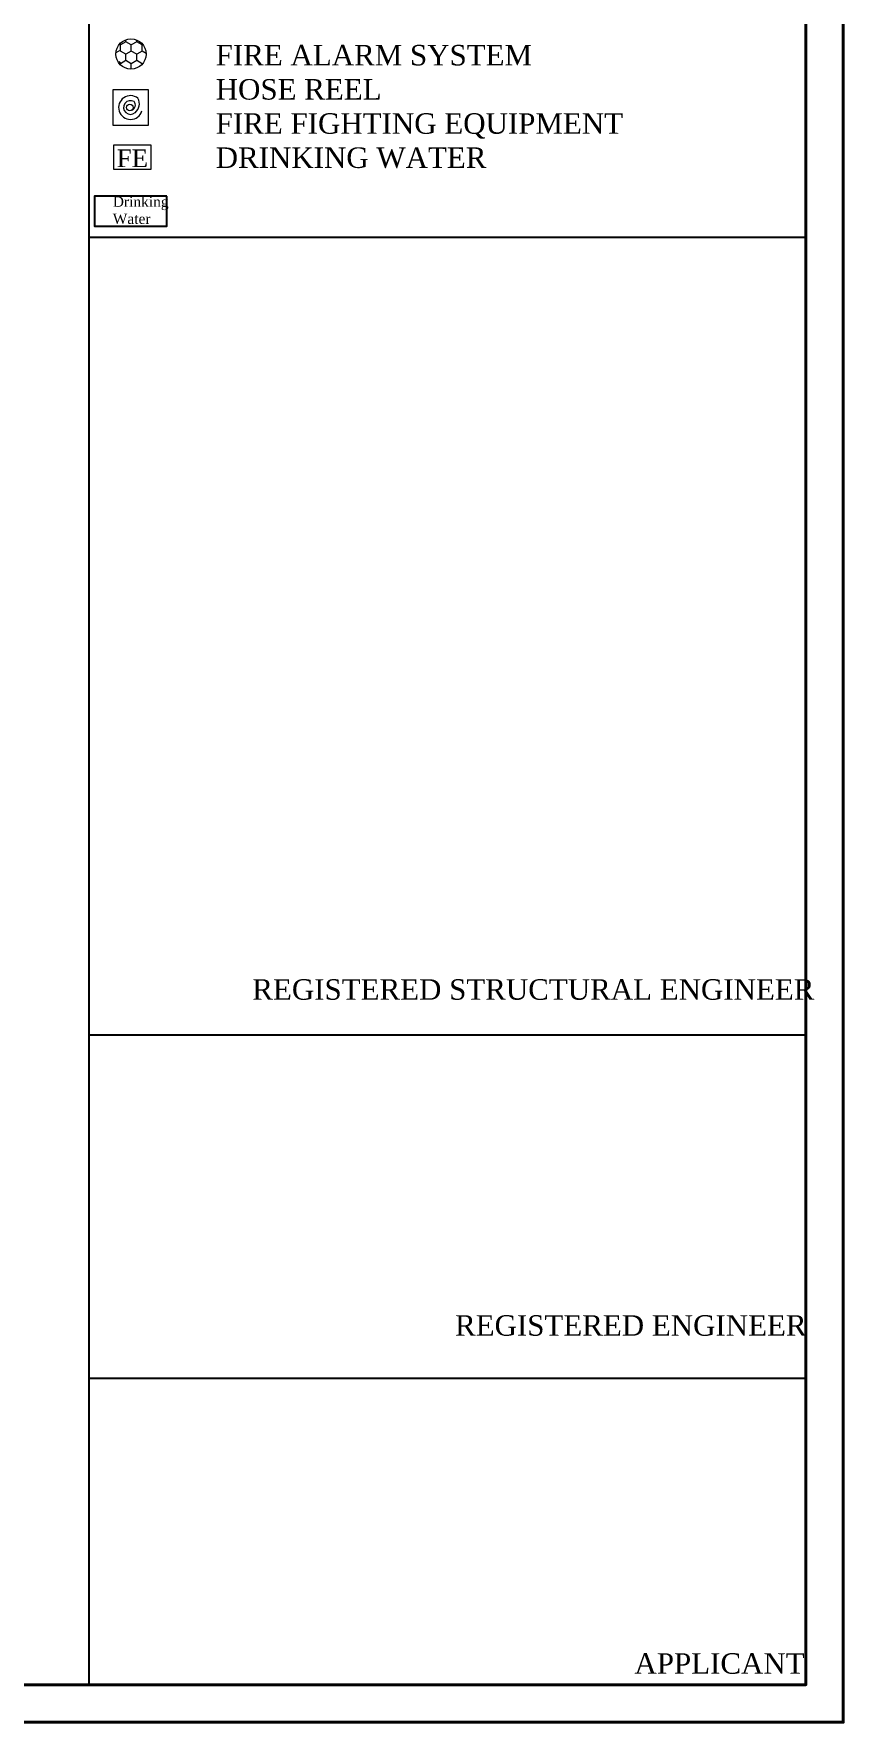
# Model space of a CAD drawing. Header units: metres. Extents: x 7359 to 7957, y 2407 to 2751.
# Drawn here: x 7935.65 to 7957.3, y 2442.1 to 2487.24 of the extents above; entities that cross this region are included whole.
import ezdxf

# ---------------------------------------------------------------- set-up
doc = ezdxf.new("R2010")
doc.units = ezdxf.units.M
doc.header["$MEASUREMENT"] = 0
doc.styles.add('Schedule', font='times.ttf', dxfattribs={"height": 9})
doc.styles.get("Standard").update_dxf_attribs({"font": 'arial.ttf', "height": 0.35})

# ---------------------------------------------------------------- blocks, each defined once
blk = doc.blocks.new('A$C57323508')
at = {"lineweight": 9}
for p, q in [((0.134, 0.647), (0.158, 0.647)), ((0.213, 0.509), (0.134, 0.647)), ((0.134, 0.372), (0.213, 0.509)), ((0.158, 0.647), (0.181, 0.687)), ((0.213, 0.509), (0.372, 0.509)), ((0.372, 0.509), (0.451, 0.647)), ((0.451, 0.372), (0.372, 0.509)), ((0.475, 0.647), (0.41, 0.759)), ((0.475, 0.647), (0.634, 0.647)), ((0.689, 0.509), (0.61, 0.647)), ((0.61, 0.372), (0.689, 0.509)), ((0.634, 0.647), (0.648, 0.671)), ((0.689, 0.509), (0.737, 0.509)), ((0, 0.372), (0.134, 0.372)), ((0.126, 0.097), (0.134, 0.097)), ((0.213, 0.234), (0.134, 0.372)), ((0.134, 0.097), (0.213, 0.234)), ((0.141, 0.084), (0.134, 0.097)), ((0.213, 0.234), (0.372, 0.234)), ((0.372, 0.234), (0.451, 0.372)), ((0.451, 0.097), (0.372, 0.234)), ((0.396, 0), (0.451, 0.097)), ((0.451, 0.372), (0.61, 0.372)), ((0.451, 0.097), (0.61, 0.097)), ((0.689, 0.234), (0.61, 0.372)), ((0.61, 0.097), (0.689, 0.234)), ((0.618, 0.084), (0.61, 0.097)), ((0.689, 0.234), (0.73, 0.234))]:
    blk.add_line(p, q, dxfattribs=at)
blk.add_circle((0.38, 0.38), 0.38, dxfattribs=at)
blk = doc.blocks.new('A$C3F6E631D')
at = {"lineweight": 9}
for p, q in [((0, 0.885), (0.902, 0.885)), ((0, 0), (0, 0.885)), ((0.902, 0.885), (0.902, 0)), ((0.902, 0), (0, 0))]:
    blk.add_line(p, q, dxfattribs=at)
blk.add_circle((0.448, 0.466), 0.0817, dxfattribs=at)
for centre, radius, start, end in [((0.448, 0.447), 0.299, 321.4372, 253.2573), ((0.449, 0.447), 0.174, 329.1263, 222.2936), ((0.543, 0.517), 0.292, 219.9012, 298.5281), ((0.509, 0.459), 0.135, 195.9931, 311.1342)]:
    blk.add_arc(centre, radius, start, end, dxfattribs=at)
blk = doc.blocks.new('A$C453E5C48')
at = {"linetype": 'ByBlock', "lineweight": 9}
for p, q in [((0, 0.489), (0.639, 0.489)), ((0, 0.063), (0, 0.489)), ((0.639, 0.489), (0.639, 0.063)), ((0.639, 0.063), (0, 0.063))]:
    blk.add_line(p, q, dxfattribs=at)
at = {"lineweight": 9, "style": 'Schedule'}
blk.add_text('FE', height=0.3048, dxfattribs=at).set_placement((0.051, 0.103))
blk = doc.blocks.new('A$C4F610507')
blk.add_lwpolyline([(0, 0.032), (4.112, 0.032), (4.112, 1.742), (0, 1.742)], close=True)

msp = doc.modelspace()

# ---------------------------------------------------------------- linework, layer by layer
for p, q in [((7937.12557, 2524.09547), (7937.12557, 2443.09547)), ((7937.12557, 2524.09547), (7937.12557, 2453.80662)), ((7937.12557, 2481.7964), (7956.30486, 2481.7964)), ((7937.12557, 2460.47289), (7956.30486, 2460.47289)), ((7937.12557, 2451.2945), (7956.30486, 2451.2945))]:
    msp.add_line(p, q)
at = {"lineweight": 40}
for points in [[(7957.30486, 2525.09547), (7957.30486, 2442.09547), (7870.43492, 2442.09547), (7870.43492, 2525.09547)], [(7956.30486, 2524.09547), (7956.30486, 2443.09547), (7871.43492, 2443.09547), (7871.43492, 2524.09547)]]:
    msp.add_lwpolyline(points, close=True, dxfattribs=at)

# ---------------------------------------------------------------- block references
at = {"linetype": 'ByBlock', "rotation": 90}
for name, p, xscale, yscale, zscale in [('A$C57323508', (7938.65568, 2486.29166), 1.065391411523342, 1.065391411523342, 1.065391411523342), ('A$C3F6E631D', (7938.71451, 2484.7881), 1.06394588523516, 1.06394588523516, 1.06394588523516)]:
    msp.add_blockref(name, p, dxfattribs=dict(at, xscale=xscale, yscale=yscale, zscale=zscale))
at = {"linetype": 'ByBlock', "xscale": 1.55368645738647, "yscale": 1.55368645738647, "zscale": 1.55368645738647}
msp.add_blockref('A$C453E5C48', (7937.79274, 2483.51132), dxfattribs=at)
at = {"xscale": 0.4709200907946979, "yscale": 0.4709200907946979, "zscale": 0.4709200907946979, "rotation": 180}
msp.add_blockref('A$C4F610507', (7939.21314, 2482.91343), dxfattribs=at)

# ---------------------------------------------------------------- texts
at = {"attachment_point": 1}
for s, width, gutter_width, insert, char_height in [('{\\fTimes New Roman|b0|i0|c0|p18;FIRE ALARM SYSTEM\\PHOSE REEL\\H1.83333x; \\H0.54545x;\\PFIRE FIGHTING EQUIPMENT\\H1.55556x; \\H0.64286x;\\PDRINKING WATER\\H1.64815x; }', 10.9247063, 11.41624, (7940.518, 2486.93945), 0.5479797), ('{\\fTimes New Roman|b0|i0|c0|p18;Drinking \\PWater}', 0.9708327, 0.9133, (7937.76357, 2482.88524), 0.2739898), ('{\\fTimes New Roman|b0|i0|c0|p18;REGISTERED STRUCTURAL ENGINEER}', 14.7112476, 0.9133, (7941.49715, 2461.95993), 0.5479797), ('{\\fTimes New Roman|b0|i0|c0|p18;REGISTERED ENGINEER}', 9.20419, 0.9133, (7946.92032, 2452.97729), 0.5479797), ('{\\fTimes New Roman|b0|i0|c0|p18;APPLICANT}', 4.1512532, 0.9133, (7951.71927, 2443.94073), 0.5479797)]:
    msp.add_mtext_dynamic_manual_height_columns(s, width=width, gutter_width=gutter_width, heights=[0], dxfattribs=dict(at, insert=insert, char_height=char_height))

doc.saveas('drawing.dxf')
